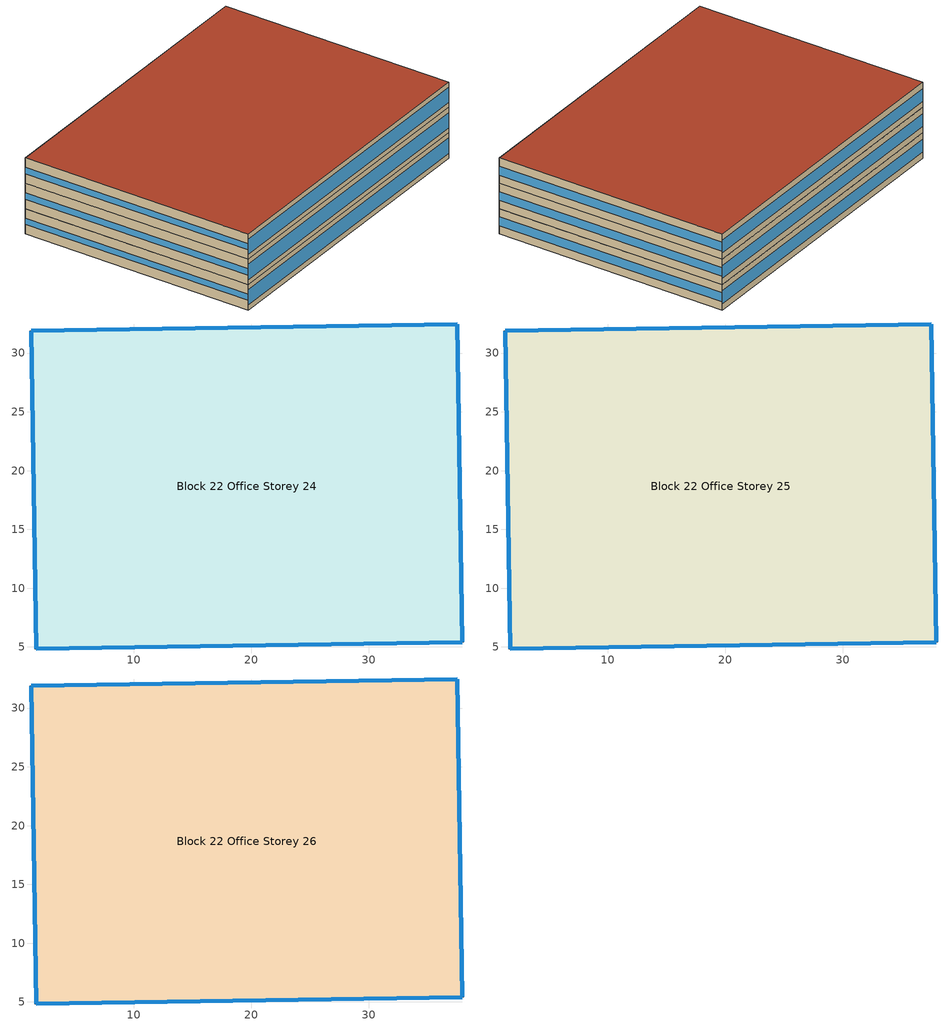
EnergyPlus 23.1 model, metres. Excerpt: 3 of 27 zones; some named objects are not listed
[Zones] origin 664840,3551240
Block 22 Office Storey 24
 floor outside (Project Floor): 37.51,32.47 37.95,5.42 1.71,4.83 1.27,31.88 z71.11
 wall outside (Project Wall): 1.71,4.83 37.95,5.42 37.51,32.47 1.27,31.88 1.71,4.83 z71.11:74.07
 window (Office_south_window_construction): 1.73,4.83 37.93,5.42 z71.7:73.48
 window (Office_east_window_construction): 37.95,5.43 37.51,32.45 z72.07:73.11
 window (Office_north_window_construction): 37.5,32.47 1.29,31.88 z71.85:73.33
 window (Office_west_window_construction): 1.27,31.87 1.71,4.84 z72.22:72.96
 roof outside (Project Ceiling): 37.95,5.42 37.51,32.47 1.27,31.88 1.71,4.83 z74.07
Block 22 Office Storey 25
 floor outside (Project Floor): 37.51,32.47 37.95,5.42 1.71,4.83 1.27,31.88 z74.07
 wall outside (Project Wall): 1.71,4.83 37.95,5.42 37.51,32.47 1.27,31.88 1.71,4.83 z74.07:77.04
 window (Office_south_window_construction): 1.73,4.83 37.93,5.42 z74.67:76.44
 window (Office_east_window_construction): 37.95,5.43 37.51,32.45 z75.04:76.07
 window (Office_north_window_construction): 37.5,32.47 1.29,31.88 z74.81:76.3
 window (Office_west_window_construction): 1.27,31.87 1.71,4.84 z75.19:75.93
 roof outside (Project Ceiling): 37.95,5.42 37.51,32.47 1.27,31.88 1.71,4.83 z77.04
Block 22 Office Storey 26
 floor outside (Project Floor): 37.51,32.47 37.95,5.42 1.71,4.83 1.27,31.88 z77.04
 wall outside (Project Wall): 1.71,4.83 37.95,5.42 37.51,32.47 1.27,31.88 1.71,4.83 z77.04:80
 window (Office_south_window_construction): 1.73,4.83 37.93,5.42 z77.63:79.41
 window (Office_east_window_construction): 37.95,5.43 37.51,32.45 z78:79.04
 window (Office_north_window_construction): 37.5,32.47 1.29,31.88 z77.78:79.26
 window (Office_west_window_construction): 1.27,31.87 1.71,4.84 z78.15:78.89
 roof outside (Project Flat Roof): 37.95,5.42 37.51,32.47 1.27,31.88 1.71,4.83 z80
[Building]
Building_1: North Axis=0; Terrain=City; Loads Convergence Tolerance Value=0.04; Temperature Convergence Tolerance Value=0.4; Solar Distribution=FullExterior; Maximum Number of Warmup Days=25; Minimum Number of Warmup Days=6
[Site:Location]
CHN Design_Conditions: Latitude=30; Longitude=114; Time Zone=8; Elevation=12
[SIZINGPERIOD:DESIGNDAY] Day of Month=21; DryBulb Temperature Range Modifier Type=DefaultMultipliers; Humidity Condition Type=Wetbulb; Barometric Pressure=101181; Rain Indicator=No; Snow Indicator=No; Daylight Saving Time Indicator=No; Sky Clearness=0; Begin Environment Reset Mode=FullResetAtBeginEnvironment
Name | Month | Day Type | Maximum DryBulb Temperature | Daily DryBulb Temperature Range | Wetbulb or DewPoint at Maximum DryBulb | Wind Speed | Wind Direction | Solar Model Indicator | ASHRAE Clear Sky Optical Depth for Beam Irradiance taub | ASHRAE Clear Sky Optical Depth for Diffuse Irradiance taud
Ann Htg 99.6% Condns DB | 1 | WinterDesignDay | -10 | 0 | -4.8 | 1 | 340 | ASHRAEClearSky | 0 | 0
Ann Clg .4% Condns DB=>MWB | 7 | SummerDesignDay | 40 | 6.6 | 27.1 | 3.5 | 220 | ASHRAETau | 0.781 | 1.413
[MATERIAL]
DefaultMaterial: Roughness=Rough; Thickness=0.1; Conductivity=0.1; Density=1000; Specific Heat=1000; Thermal Absorptance=0.9; Solar Absorptance=0.7; Visible Absorptance=0.7
[WINDOWMATERIAL:SIMPLEGLAZINGSYSTEM] UFactor=1.6; Visible Transmittance=0.6
Name | Solar Heat Gain Coefficient
Office_east_window; Office_south_window; Office_west_window | 0.3
Office_north_window | 0.35
[CONSTRUCTION]
Project Wall; Project Floor; Project Flat Roof; Project Ceiling: DefaultMaterial
Office_east_window_construction: Office_east_window
Office_south_window_construction: Office_south_window
Office_west_window_construction: Office_west_window
Office_north_window_construction: Office_north_window
[SPACE] Ceiling Height=autocalculate; Volume=autocalculate; Floor Area=autocalculate; Space Type=Office
Name | Zone
Block 22 Office Storey 24_space | Block 22 Office Storey 24
Block 22 Office Storey 25_space | Block 22 Office Storey 25
Block 22 Office Storey 26_space | Block 22 Office Storey 26
[SPACELIST]
Office: Block 22 Office Storey 0_space, Block 22 Office Storey 1_space, Block 22 Office Storey 2_space, Block 22 Office Storey 3_space, Block 22 Office Storey 4_space, Block 22 Office Storey 5_space, Block 22 Office Storey 6_space, Block 22 Office Storey 7_space, Block 22 Office Storey 8_space, Block 22 Office Storey 9_space, Block 22 Office Storey 10_space, Block 22 Office Storey 11_space, Block 22 Office Storey 12_space, Block 22 Office Storey 13_space, Block 22 Office Storey 14_space, Block 22 Office Storey 15_space, Block 22 Office Storey 16_space, Block 22 Office Storey 17_space, Block 22 Office Storey 18_space, Block 22 Office Storey 19_space, Block 22 Office Storey 20_space, Block 22 Office Storey 21_space, Block 22 Office Storey 22_space, Block 22 Office Storey 23_space, Block 22 Office Storey 24_space, Block 22 Office Storey 25_space, Block 22 Office Storey 26_space
[ZONE] Type=1; Multiplier=1; Ceiling Height=autocalculate; Volume=autocalculate; Floor Area=autocalculate; Part of Total Floor Area=Yes
Block 22 Office Storey 24; Block 22 Office Storey 25; Block 22 Office Storey 26
[PEOPLE]
People_for_office: Zone or ZoneList or Space or SpaceList=Office; Number of People Schedule=SeasonalSchedule_Schedule_office_people; Number of People Calculation Method=People/Area; People per Floor Area=0.1; Fraction Radiant=0.3; Sensible Heat Fraction=autocalculate; Activity Level Schedule=SeasonalSchedule_Schedule_office_activity; Carbon Dioxide Generation Rate=3.82e-08; Enable ASHRAE 55 Comfort Warnings=No; Mean Radiant Temperature Calculation Type=ZoneAveraged; Clothing Insulation Calculation Method=ClothingInsulationSchedule; Cold Stress Temperature Threshold=15.56; Heat Stress Temperature Threshold=30
[LIGHTS]
Light_for_office: Zone or ZoneList or Space or SpaceList=Office; Schedule=SeasonalSchedule_office_lighting; Design Level Calculation Method=Watts/Area; Watts per Zone Floor Area=8; Return Air Fraction=0; Fraction Radiant=0.32; Fraction Visible=0.25; Fraction Replaceable=1; EndUse Subcategory=General; Return Air Fraction Calculated from Plenum Temperature=No; Return Air Fraction Function of Plenum Temperature Coefficient 1=0; Return Air Fraction Function of Plenum Temperature Coefficient 2=0
[ELECTRICEQUIPMENT]
Equipment_for_office: Zone or ZoneList or Space or SpaceList=Office; Schedule=SeasonalSchedule_Schedule_office_equipment; Design Level Calculation Method=Watts/Area; Watts per Zone Floor Area=15; Fraction Latent=0; Fraction Radiant=0; Fraction Lost=0; EndUse Subcategory=Electric Equipment
[DAYLIGHTING:CONTROLS] Illuminance Setpoint at Reference Point 1=300
Name | Zone or Space | Glare Calculation Daylighting Reference Point | Daylighting Reference Point 1
Dlight_Block 22 Office Storey 24 | Block 22 Office Storey 24 | Rpoint_Block 22 Office Storey 24 | Rpoint_Block 22 Office Storey 24
Dlight_Block 22 Office Storey 25 | Block 22 Office Storey 25 | Rpoint_Block 22 Office Storey 25 | Rpoint_Block 22 Office Storey 25
Dlight_Block 22 Office Storey 26 | Block 22 Office Storey 26 | Rpoint_Block 22 Office Storey 26 | Rpoint_Block 22 Office Storey 26
[HVACTEMPLATE:ZONE:IDEALLOADSAIRSYSTEM] Template Thermostat=Thermostat_for_office; Maximum Heating Supply Air Temperature=50; Minimum Cooling Supply Air Temperature=13; Maximum Heating Supply Air Humidity Ratio=0.0156; Minimum Cooling Supply Air Humidity Ratio=0.0077; Heating Limit=NoLimit; Cooling Limit=NoLimit; Dehumidification Control Type=ConstantSensibleHeatRatio; Cooling Sensible Heat Ratio=0.7; Dehumidification Setpoint=60; Humidification Control Type=None; Humidification Setpoint=30; Outdoor Air Method=DetailedSpecification; Outdoor Air Flow Rate per Person=0.00944; Outdoor Air Flow Rate per Zone Floor Area=0; Outdoor Air Flow Rate per Zone=0; Design Specification Outdoor Air Object=Ventilation_for_office; Demand Controlled Ventilation Type=None; Outdoor Air Economizer Type=NoEconomizer; Heat Recovery Type=None; Sensible Heat Recovery Effectiveness=0.7; Latent Heat Recovery Effectiveness=0.65
Block 22 Office Storey 24; Block 22 Office Storey 25; Block 22 Office Storey 26
[DESIGNSPECIFICATION:OUTDOORAIR]
Ventilation_for_office: Outdoor Air Method=Flow/Person; Outdoor Air Flow per Person=0.00833333; Outdoor Air Flow per Zone Floor Area=0; Outdoor Air Flow per Zone=0; Outdoor Air Flow Air Changes per Hour=0
[SCHEDULE:DAY:HOURLY]
Schedule_office_lighting_weekday_hourly: 0.1, 0.1, 0.1, 0.1, 0.1, 0.1, 0.1, 0.2, 0.5, 0.95, 0.95, 0.95, 0.8, 0.8, 0.95, 0.95, 0.95, 0.95, 0.95, 0.95, 0.95, 0.8, 0.5, 0.1
Schedule_office_lighting_holiday_hourly; Schedule_office_equipment_holiday_hourly: 0.1, 0.1, 0.1, 0.1, 0.1, 0.1, 0.1, 0.1, 0.1, 0.1, 0.1, 0.1, 0.1, 0.3, 0.3, 0.3, 0.3, 0.3, 0.3, 0.3, 0.3, 0.3, 0.1, 0.1
Schedule_office_equipment_weekday_hourly: 0.1, 0.1, 0.1, 0.1, 0.1, 0.1, 0.1, 0.2, 0.5, 0.95, 0.95, 0.95, 0.5, 0.5, 0.95, 0.95, 0.95, 0.95, 0.95, 0.95, 0.4, 0.4, 0.3, 0.1
Schedule_office_people_weekday_hourly: 0.1, 0.1, 0.1, 0.1, 0.1, 0.1, 0.1, 0.5, 0.95, 0.95, 0.95, 0.8, 0.8, 0.95, 0.95, 0.95, 0.95, 0.95, 0.8, 0.5, 0.5, 0.3, 0.1, 0.1
Schedule_office_people_holiday_hourly: 0.1, 0.1, 0.1, 0.1, 0.1, 0.1, 0.1, 0.1, 0.1, 0.1, 0.1, 0.1, 0.1, 0.3, 0.3, 0.3, 0.3, 0.3, 0.3, 0.1, 0.1, 0.1, 0.1, 0.1
Schedule_office_activity_weekday_hourly; Schedule_office_activity_holiday_hourly: 144, 144, 144, 144, 144, 144, 144, 144, 144, 144, 144, 144, 144, 144, 144, 144, 144, 144, 144, 144, 144, 144, 144, 144
[SCHEDULE:WEEK:DAILY]
Schedule_office_lighting_weekly: Schedule_office_lighting_holiday_hourly, Schedule_office_lighting_weekday_hourly, Schedule_office_lighting_weekday_hourly, Schedule_office_lighting_weekday_hourly, Schedule_office_lighting_weekday_hourly, Schedule_office_lighting_weekday_hourly, Schedule_office_lighting_holiday_hourly, Schedule_office_lighting_holiday_hourly, Schedule_office_lighting_weekday_hourly, Schedule_office_lighting_weekday_hourly, Schedule_office_lighting_holiday_hourly, Schedule_office_lighting_holiday_hourly
Schedule_office_equipment_weekly: Schedule_office_equipment_holiday_hourly, Schedule_office_equipment_weekday_hourly, Schedule_office_equipment_weekday_hourly, Schedule_office_equipment_weekday_hourly, Schedule_office_equipment_weekday_hourly, Schedule_office_equipment_weekday_hourly, Schedule_office_equipment_holiday_hourly, Schedule_office_equipment_holiday_hourly, Schedule_office_equipment_weekday_hourly, Schedule_office_equipment_weekday_hourly, Schedule_office_equipment_holiday_hourly, Schedule_office_equipment_holiday_hourly
Schedule_office_people_weekly: Schedule_office_people_holiday_hourly, Schedule_office_people_weekday_hourly, Schedule_office_people_weekday_hourly, Schedule_office_people_weekday_hourly, Schedule_office_people_weekday_hourly, Schedule_office_people_weekday_hourly, Schedule_office_people_holiday_hourly, Schedule_office_people_holiday_hourly, Schedule_office_people_weekday_hourly, Schedule_office_people_weekday_hourly, Schedule_office_people_holiday_hourly, Schedule_office_people_holiday_hourly
Schedule_office_activity_weekly: Schedule_office_activity_holiday_hourly, Schedule_office_activity_weekday_hourly, Schedule_office_activity_weekday_hourly, Schedule_office_activity_weekday_hourly, Schedule_office_activity_weekday_hourly, Schedule_office_activity_weekday_hourly, Schedule_office_activity_holiday_hourly, Schedule_office_activity_holiday_hourly, Schedule_office_activity_weekday_hourly, Schedule_office_activity_weekday_hourly, Schedule_office_activity_holiday_hourly, Schedule_office_activity_holiday_hourly
[SCHEDULE:YEAR]
SeasonalSchedule_office_lighting: Schedule_office_lighting_weekly, 1, 1, 12, 31
SeasonalSchedule_Schedule_office_equipment: Schedule_office_equipment_weekly, 1, 1, 12, 31
SeasonalSchedule_Schedule_office_people: Schedule_office_people_weekly, 1, 1, 12, 31
SeasonalSchedule_Schedule_office_activity: Schedule_office_activity_weekly, 1, 1, 12, 31
